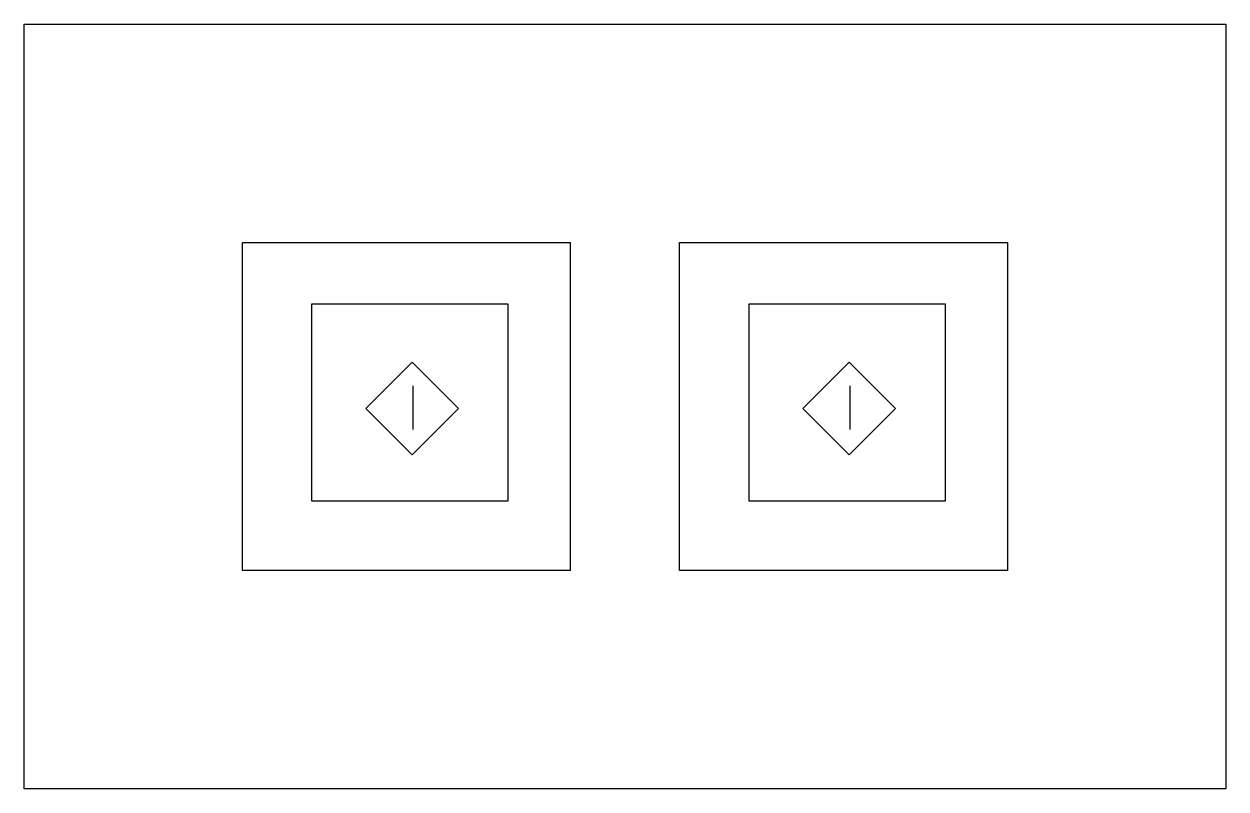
# Model space of a CAD drawing. Extents: x -110 to 0, y 0 to 70.
import ezdxf

# ---------------------------------------------------------------- set-up
doc = ezdxf.new("R2010")
doc.units = 0
doc.header["$LTSCALE"] = 25
doc.header["$MEASUREMENT"] = 0
doc.layers.get('0').update_dxf_attribs({"linetype": 'CONTINUOUS'})

msp = doc.modelspace()

# ---------------------------------------------------------------- linework, layer by layer
at = {"color": 0, "linetype": 'ByBlock'}
for p, q in [((-110, 0), (-110, 70)), ((-110, 70), (0, 70)), ((0, 70), (0, 0)), ((-90, 50), (-60, 50)), ((-90, 20), (-90, 50)), ((-60, 20), (-60, 50)), ((-50, 50), (-20, 50)), ((-50, 20), (-50, 50)), ((-20, 50), (-20, 20)), ((-83.68, 44.37), (-83.68, 26.37)), ((-65.68, 44.37), (-83.68, 44.37)), ((-65.68, 26.37), (-65.68, 44.37)), ((-25.68, 44.37), (-43.68, 44.37)), ((-43.68, 44.37), (-43.68, 26.37)), ((-25.68, 26.37), (-25.68, 44.37)), ((-74.48, 39.05), (-78.72, 34.81)), ((-70.24, 34.81), (-74.48, 39.05)), ((-34.48, 39.05), (-38.72, 34.81)), ((-30.24, 34.81), (-34.48, 39.05)), ((-74.4, 32.89), (-74.4, 36.88)), ((-34.4, 32.89), (-34.4, 36.88)), ((-78.72, 34.81), (-74.48, 30.57)), ((-74.48, 30.57), (-70.24, 34.81)), ((-38.72, 34.81), (-34.48, 30.57)), ((-34.48, 30.57), (-30.24, 34.81)), ((-83.68, 26.37), (-65.68, 26.37)), ((-43.68, 26.37), (-25.68, 26.37)), ((-60, 20), (-90, 20)), ((-20, 20), (-50, 20)), ((0, 0), (-110, 0))]:
    msp.add_line(p, q, dxfattribs=at)

doc.saveas('drawing.dxf')
